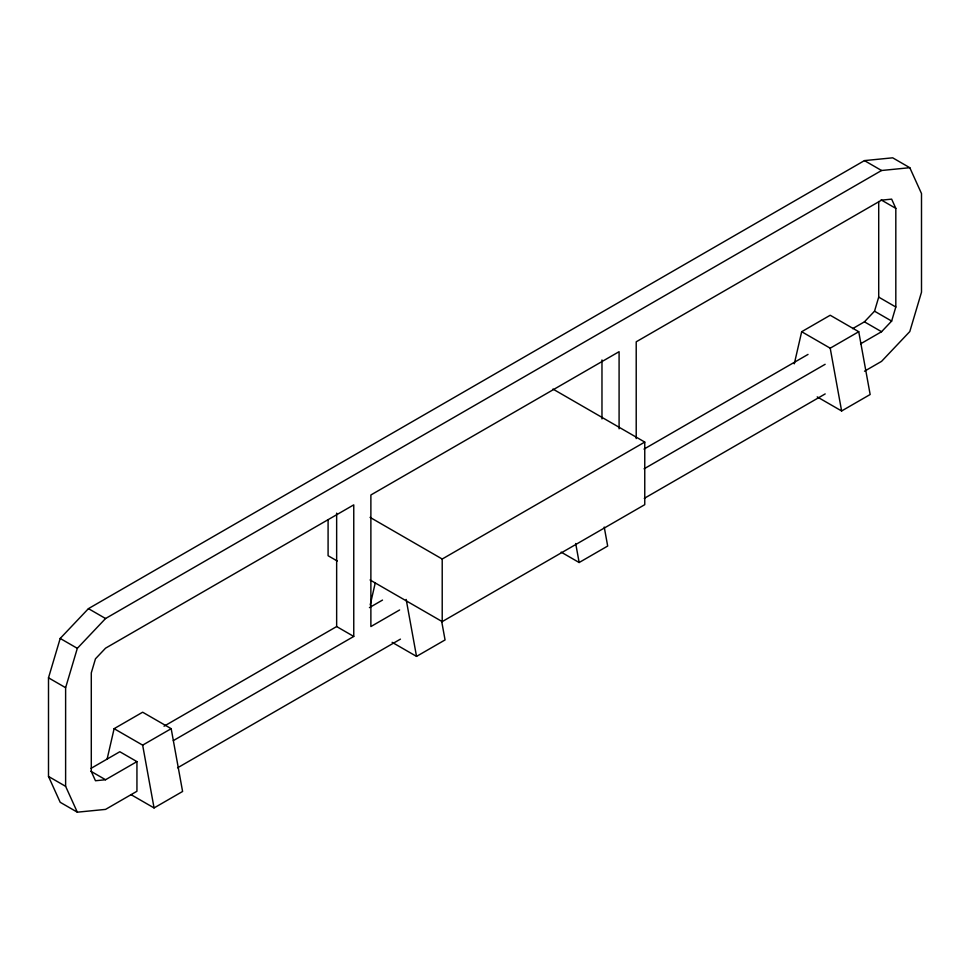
<?xml version="1.0" encoding="UTF-8"?>
<svg xmlns="http://www.w3.org/2000/svg" width="970" height="970" viewBox="0 0 970 970"><rect width="100%" height="100%" fill="white"/><g stroke="black" fill="none" stroke-linecap="round" stroke-linejoin="round"><path stroke-width="1.45" d="M107.064 759.316L114.12 728.676L142.651 712.21L171.181 728.676L182.59 791.471L154.06 807.937L130.95 794.6M370.213 604.868L375.245 582.982M794.297 363.823L801.681 331.716L830.211 315.25L858.741 331.716L870.151 394.511L841.62 410.977L817.225 396.9M91.059 768.349L119.819 751.738L136.94 761.62L136.94 791.265L105.56 809.392L77.321 812.181L60.201 802.299L48.5 776.449L48.5 677.812L60.201 638.442L88.44 608.639L864.44 160.608L892.679 157.819L909.799 167.701L921.5 193.551L921.5 292.188L909.799 331.558L881.56 361.361L864.512 371.207M77.321 812.181L65.62 786.33L65.62 687.694L77.321 648.336L105.56 618.52L881.56 170.502L909.799 167.701M852.63 328.648L864.44 321.834L874.528 311.188L878.711 297.123L878.711 201.481M860.572 343.841L881.56 331.716L891.648 321.07L895.819 307.005L895.819 208.38L891.648 199.141L881.56 200.147L636.211 341.804L636.211 438.586M370.067 517.374L442.211 559.023L644.759 442.077L644.759 504.667L442.211 621.612L370.067 579.963M164.039 726.203L336.651 626.559L353.759 636.441L353.759 504.861L105.56 648.166L95.472 658.812L91.289 672.877L91.289 771.502L95.472 780.741L105.56 779.735L136.94 761.62M369.437 607.62L382.507 600.078M644.019 449.098L808.022 354.414M114.12 728.676L142.651 745.142L171.181 728.676M801.681 331.716L830.211 348.194L858.741 331.716M173.315 740.619L353.759 636.441M399.628 609.96L370.879 626.559L370.879 494.979L619.09 351.686L619.09 428.813M644.08 468.825L825.143 364.296M177.583 767.803L400.44 639.133M644.274 498.362L825.191 393.917M392.135 642.322L416.53 656.399L445.06 639.933L441.605 620.945M561.169 552.136L579.151 562.515L607.681 546.049L604.225 527.062M864.44 160.608L881.56 170.502M881.148 199.905L895.819 208.38M878.711 297.123L895.819 307.005M874.528 311.188L891.648 321.07M864.44 321.834L881.56 331.716M552.948 389.067L644.759 442.077M337.269 561.024L328.09 555.725L328.09 519.956M88.44 608.639L105.56 618.52M60.201 638.442L77.321 648.336M48.5 677.812L65.62 687.694M90.889 771.271L105.56 779.735M48.5 776.449L65.62 786.33M830.211 348.194L841.62 410.977M575.695 543.527L579.151 562.515M406.175 599.448L416.53 656.399M142.651 745.142L154.06 807.937M601.97 359.943L601.97 418.931M442.211 559.023L442.211 621.612M336.651 513.13L336.651 626.559"/></g></svg>
